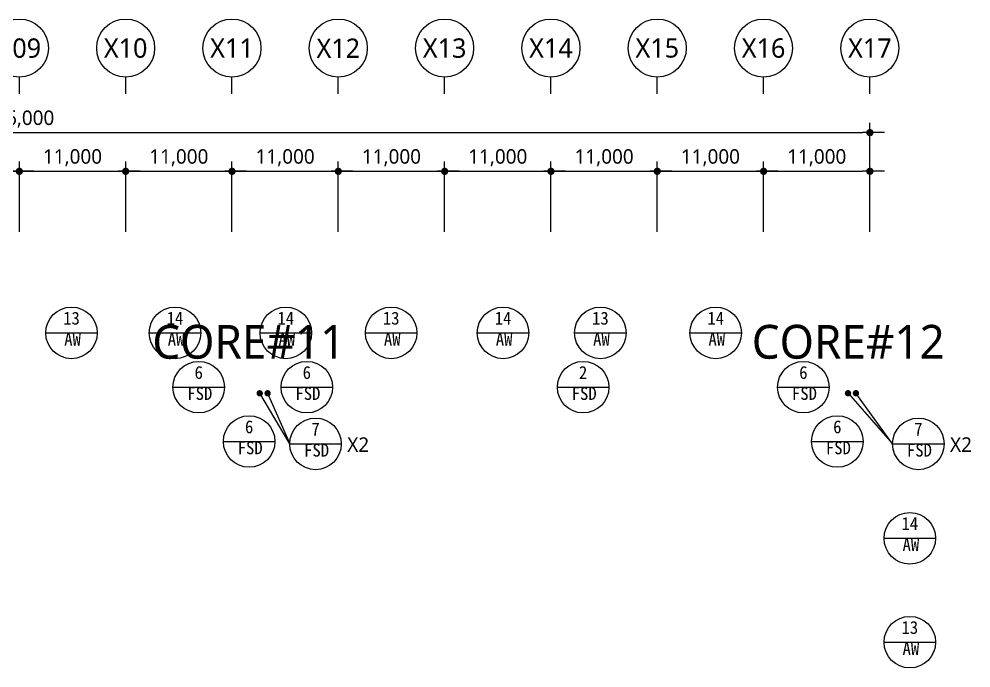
# Model space of a CAD drawing. Header units: millimetres. Extents: x 3479419 to 5579419, y 522746 to 3162891.
# Drawn here: x 4114080 to 4212566, y 2501777 to 2568891 of the extents above; entities that cross this region are included whole.
import ezdxf
from ezdxf.enums import TextEntityAlignment as Align

# ---------------------------------------------------------------- set-up
doc = ezdxf.new("R2010")
doc.units = ezdxf.units.MM
doc.layers.get('Defpoints').update_dxf_attribs({"color": 140})
for name, color, linetype, lineweight in [('A-AXIS-BUBL', 7, 'Continuous', 25), ('A-DIMS', 7, 'Continuous', 25), ('A-MKXX-SYMB', 7, 'Continuous', 25), ('A-XXXX-SYMB', 7, 'Continuous', 25), ('A-XXXX-TXT2', 3, 'Continuous', 25)]:
    doc.layers.add(name, color=color, linetype=linetype, lineweight=lineweight)
doc.layers.add('AA-SYMB', color=1, linetype='Continuous')
doc.styles.add('HY울릉도L', font='')
doc.styles.add('돋움', font='')
doc.styles.add('돋음', font='')
doc.styles.add('맑은고딕', font='malgun.ttf')
doc.styles.get('HY울릉도L').set_extended_font_data('HYwulM')
doc.styles.get('돋움').set_extended_font_data('DotumChe')
doc.styles.get('돋음').set_extended_font_data('Dotum')
doc.dimstyles.new('CDIM', dxfattribs={"dimtxt": 3, "dimasz": 1.5, "dimexe": 2, "dimexo": 1, "dimgap": 1, "dimtad": 1, "dimdec": 0, "dimrnd": 0.5, "dimzin": 0, "dimdsep": 32, "dimlunit": 6, "dimtxsty": 'HY울릉도L', "dimblk1": '_CIDOT', "dimblk2": '_CIDOT', "dimsah": 1, "dimcen": 5.5, "dimclrd": 2, "dimclre": 2, "dimclrt": 7, "dimadec": 0, "dimazin": 0, "dimtfac": 1, "dimtdec": 0, "dimtix": 1, "dimtmove": 2, "dimatfit": 1, "dimldrblk": '_CIDOT', "dimfxl": 1, "dimtolj": 1, "dimtzin": 0, "dimlwd": -1, "dimarcsym": 0})

# ---------------------------------------------------------------- blocks, each defined once
blk = doc.blocks.new('A$C425F3A2A')
at = {"layer": 'Defpoints', "style": '맑은고딕'}
for s, p in [('CORE#11', (248418, 241440)), ('CORE#12', (310438, 241440))]:
    blk.add_text(s, height=3500, dxfattribs=at).set_placement(p, align=Align.BOTTOM_RIGHT)
blk = doc.blocks.new('_CIDOT')
at = {"color": 0, "linetype": 'ByBlock'}
blk.add_line((2, 0), (-1, 0), dxfattribs=at)
at = {"color": 0, "linetype": 'ByBlock', "const_width": 0.5}
blk.add_lwpolyline([(-0.25, 0, 1), (0.25, 0, 1)], format="xyb", close=True, dxfattribs=at)
blk = doc.blocks.new('*D34')
at = {"layer": 'A-DIMS', "lineweight": -2, "transparency": 16777216}
for p, q in [((203693, 255621), (203693, 262871)), ((214693, 255621), (214693, 262871))]:
    blk.add_line(p, q, dxfattribs=at)
at = {"layer": 'A-DIMS', "transparency": 16777216}
blk.add_line((204443, 261871), (213943, 261871), dxfattribs=at)
at = {"layer": 'Defpoints', "color": 0, "transparency": 16777216}
for p in [(214693, 261871), (203693, 255121), (214693, 255121)]:
    blk.add_point(p, dxfattribs=at)
at = {"layer": 'A-DIMS', "transparency": 16777216, "xscale": 750, "yscale": 750, "zscale": 750, "rotation": 180}
blk.add_blockref('_CIDOT', (203693, 261871), dxfattribs=at)
at = {"layer": 'A-DIMS', "transparency": 16777216, "xscale": 750, "yscale": 750, "zscale": 750}
blk.add_blockref('_CIDOT', (214693, 261871), dxfattribs=at)
at = {"layer": 'A-DIMS', "color": 3, "transparency": 16777216, "insert": (209193, 263275), "char_height": 1500, "attachment_point": 5, "style": '맑은고딕'}
blk.add_mtext('\\A1;11,000', dxfattribs=at)
blk = doc.blocks.new('*D35')
at = {"layer": 'A-DIMS', "lineweight": -2, "transparency": 16777216}
for p, q in [((214693, 255621), (214693, 262871)), ((225693, 255621), (225693, 262871))]:
    blk.add_line(p, q, dxfattribs=at)
at = {"layer": 'A-DIMS', "transparency": 16777216}
blk.add_line((215443, 261871), (224943, 261871), dxfattribs=at)
at = {"layer": 'Defpoints', "color": 0, "transparency": 16777216}
for p in [(225693, 261871), (214693, 255121), (225693, 255121)]:
    blk.add_point(p, dxfattribs=at)
at = {"layer": 'A-DIMS', "transparency": 16777216, "xscale": 750, "yscale": 750, "zscale": 750, "rotation": 180}
blk.add_blockref('_CIDOT', (214693, 261871), dxfattribs=at)
at = {"layer": 'A-DIMS', "transparency": 16777216, "xscale": 750, "yscale": 750, "zscale": 750}
blk.add_blockref('_CIDOT', (225693, 261871), dxfattribs=at)
at = {"layer": 'A-DIMS', "color": 3, "transparency": 16777216, "insert": (220193, 263275), "char_height": 1500, "attachment_point": 5, "style": '맑은고딕'}
blk.add_mtext('\\A1;11,000', dxfattribs=at)
blk = doc.blocks.new('*D36')
at = {"layer": 'A-DIMS', "lineweight": -2, "transparency": 16777216}
for p, q in [((225693, 255621), (225693, 262871)), ((236693, 255621), (236693, 262871))]:
    blk.add_line(p, q, dxfattribs=at)
at = {"layer": 'A-DIMS', "transparency": 16777216}
blk.add_line((226443, 261871), (235943, 261871), dxfattribs=at)
at = {"layer": 'Defpoints', "color": 0, "transparency": 16777216}
for p in [(236693, 261871), (225693, 255121), (236693, 255121)]:
    blk.add_point(p, dxfattribs=at)
at = {"layer": 'A-DIMS', "transparency": 16777216, "xscale": 750, "yscale": 750, "zscale": 750, "rotation": 180}
blk.add_blockref('_CIDOT', (225693, 261871), dxfattribs=at)
at = {"layer": 'A-DIMS', "transparency": 16777216, "xscale": 750, "yscale": 750, "zscale": 750}
blk.add_blockref('_CIDOT', (236693, 261871), dxfattribs=at)
at = {"layer": 'A-DIMS', "color": 3, "transparency": 16777216, "insert": (231193, 263275), "char_height": 1500, "attachment_point": 5, "style": '맑은고딕'}
blk.add_mtext('\\A1;11,000', dxfattribs=at)
blk = doc.blocks.new('*D37')
at = {"layer": 'A-DIMS', "lineweight": -2, "transparency": 16777216}
for p, q in [((236693, 255621), (236693, 262871)), ((247693, 255621), (247693, 262871))]:
    blk.add_line(p, q, dxfattribs=at)
at = {"layer": 'A-DIMS', "transparency": 16777216}
blk.add_line((237443, 261871), (246943, 261871), dxfattribs=at)
at = {"layer": 'Defpoints', "color": 0, "transparency": 16777216}
for p in [(247693, 261871), (236693, 255121), (247693, 255121)]:
    blk.add_point(p, dxfattribs=at)
at = {"layer": 'A-DIMS', "transparency": 16777216, "xscale": 750, "yscale": 750, "zscale": 750, "rotation": 180}
blk.add_blockref('_CIDOT', (236693, 261871), dxfattribs=at)
at = {"layer": 'A-DIMS', "transparency": 16777216, "xscale": 750, "yscale": 750, "zscale": 750}
blk.add_blockref('_CIDOT', (247693, 261871), dxfattribs=at)
at = {"layer": 'A-DIMS', "color": 3, "transparency": 16777216, "insert": (242193, 263275), "char_height": 1500, "attachment_point": 5, "style": '맑은고딕'}
blk.add_mtext('\\A1;11,000', dxfattribs=at)
blk = doc.blocks.new('*D38')
at = {"layer": 'A-DIMS', "lineweight": -2, "transparency": 16777216}
for p, q in [((247693, 255621), (247693, 262871)), ((258693, 255621), (258693, 262871))]:
    blk.add_line(p, q, dxfattribs=at)
at = {"layer": 'A-DIMS', "transparency": 16777216}
blk.add_line((248443, 261871), (257943, 261871), dxfattribs=at)
at = {"layer": 'Defpoints', "color": 0, "transparency": 16777216}
for p in [(258693, 261871), (247693, 255121), (258693, 255121)]:
    blk.add_point(p, dxfattribs=at)
at = {"layer": 'A-DIMS', "transparency": 16777216, "xscale": 750, "yscale": 750, "zscale": 750, "rotation": 180}
blk.add_blockref('_CIDOT', (247693, 261871), dxfattribs=at)
at = {"layer": 'A-DIMS', "transparency": 16777216, "xscale": 750, "yscale": 750, "zscale": 750}
blk.add_blockref('_CIDOT', (258693, 261871), dxfattribs=at)
at = {"layer": 'A-DIMS', "color": 3, "transparency": 16777216, "insert": (253193, 263275), "char_height": 1500, "attachment_point": 5, "style": '맑은고딕'}
blk.add_mtext('\\A1;11,000', dxfattribs=at)
blk = doc.blocks.new('*D39')
at = {"layer": 'A-DIMS', "lineweight": -2, "transparency": 16777216}
for p, q in [((258693, 255621), (258693, 262871)), ((269693, 255621), (269693, 262871))]:
    blk.add_line(p, q, dxfattribs=at)
at = {"layer": 'A-DIMS', "transparency": 16777216}
blk.add_line((259443, 261871), (268943, 261871), dxfattribs=at)
at = {"layer": 'Defpoints', "color": 0, "transparency": 16777216}
for p in [(269693, 261871), (258693, 255121), (269693, 255121)]:
    blk.add_point(p, dxfattribs=at)
at = {"layer": 'A-DIMS', "transparency": 16777216, "xscale": 750, "yscale": 750, "zscale": 750, "rotation": 180}
blk.add_blockref('_CIDOT', (258693, 261871), dxfattribs=at)
at = {"layer": 'A-DIMS', "transparency": 16777216, "xscale": 750, "yscale": 750, "zscale": 750}
blk.add_blockref('_CIDOT', (269693, 261871), dxfattribs=at)
at = {"layer": 'A-DIMS', "color": 3, "transparency": 16777216, "insert": (264193, 263275), "char_height": 1500, "attachment_point": 5, "style": '맑은고딕'}
blk.add_mtext('\\A1;11,000', dxfattribs=at)
blk = doc.blocks.new('*D40')
at = {"layer": 'A-DIMS', "lineweight": -2, "transparency": 16777216}
for p, q in [((269693, 255621), (269693, 262871)), ((280693, 255621), (280693, 262871))]:
    blk.add_line(p, q, dxfattribs=at)
at = {"layer": 'A-DIMS', "transparency": 16777216}
blk.add_line((270443, 261871), (279943, 261871), dxfattribs=at)
at = {"layer": 'Defpoints', "color": 0, "transparency": 16777216}
for p in [(280693, 261871), (269693, 255121), (280693, 255121)]:
    blk.add_point(p, dxfattribs=at)
at = {"layer": 'A-DIMS', "transparency": 16777216, "xscale": 750, "yscale": 750, "zscale": 750, "rotation": 180}
blk.add_blockref('_CIDOT', (269693, 261871), dxfattribs=at)
at = {"layer": 'A-DIMS', "transparency": 16777216, "xscale": 750, "yscale": 750, "zscale": 750}
blk.add_blockref('_CIDOT', (280693, 261871), dxfattribs=at)
at = {"layer": 'A-DIMS', "color": 3, "transparency": 16777216, "insert": (275193, 263275), "char_height": 1500, "attachment_point": 5, "style": '맑은고딕'}
blk.add_mtext('\\A1;11,000', dxfattribs=at)
blk = doc.blocks.new('*D41')
at = {"layer": 'A-DIMS', "lineweight": -2, "transparency": 16777216}
for p, q in [((280693, 255621), (280693, 262871)), ((291693, 255621), (291693, 262871))]:
    blk.add_line(p, q, dxfattribs=at)
at = {"layer": 'A-DIMS', "transparency": 16777216}
blk.add_line((281443, 261871), (290943, 261871), dxfattribs=at)
at = {"layer": 'Defpoints', "color": 0, "transparency": 16777216}
for p in [(291693, 261871), (280693, 255121), (291693, 255121)]:
    blk.add_point(p, dxfattribs=at)
at = {"layer": 'A-DIMS', "transparency": 16777216, "xscale": 750, "yscale": 750, "zscale": 750, "rotation": 180}
blk.add_blockref('_CIDOT', (280693, 261871), dxfattribs=at)
at = {"layer": 'A-DIMS', "transparency": 16777216, "xscale": 750, "yscale": 750, "zscale": 750}
blk.add_blockref('_CIDOT', (291693, 261871), dxfattribs=at)
at = {"layer": 'A-DIMS', "color": 3, "transparency": 16777216, "insert": (286193, 263275), "char_height": 1500, "attachment_point": 5, "style": '맑은고딕'}
blk.add_mtext('\\A1;11,000', dxfattribs=at)
blk = doc.blocks.new('*D42')
at = {"layer": 'A-DIMS', "lineweight": -2, "transparency": 16777216}
for p, q in [((126693, 255621), (126693, 266871)), ((302693, 255621), (302693, 266871))]:
    blk.add_line(p, q, dxfattribs=at)
at = {"layer": 'A-DIMS', "transparency": 16777216}
blk.add_line((127443, 265871), (301943, 265871), dxfattribs=at)
at = {"layer": 'Defpoints', "color": 0, "transparency": 16777216}
for p in [(302693, 265871), (126693, 255121), (302693, 255121)]:
    blk.add_point(p, dxfattribs=at)
at = {"layer": 'A-DIMS', "transparency": 16777216, "xscale": 750, "yscale": 750, "zscale": 750, "rotation": 180}
blk.add_blockref('_CIDOT', (126693, 265871), dxfattribs=at)
at = {"layer": 'A-DIMS', "transparency": 16777216, "xscale": 750, "yscale": 750, "zscale": 750}
blk.add_blockref('_CIDOT', (302693, 265871), dxfattribs=at)
at = {"layer": 'A-DIMS', "color": 3, "transparency": 16777216, "insert": (214693, 267275), "char_height": 1500, "attachment_point": 5, "style": '맑은고딕'}
blk.add_mtext('\\A1;176,000', dxfattribs=at)
blk = doc.blocks.new('*D43')
at = {"layer": 'A-DIMS', "lineweight": -2, "transparency": 16777216}
for p, q in [((291693, 255621), (291693, 262871)), ((302693, 255621), (302693, 262871))]:
    blk.add_line(p, q, dxfattribs=at)
at = {"layer": 'A-DIMS', "transparency": 16777216}
blk.add_line((292443, 261871), (301943, 261871), dxfattribs=at)
at = {"layer": 'Defpoints', "color": 0, "transparency": 16777216}
for p in [(302693, 261871), (291693, 255121), (302693, 255121)]:
    blk.add_point(p, dxfattribs=at)
at = {"layer": 'A-DIMS', "transparency": 16777216, "xscale": 750, "yscale": 750, "zscale": 750, "rotation": 180}
blk.add_blockref('_CIDOT', (291693, 261871), dxfattribs=at)
at = {"layer": 'A-DIMS', "transparency": 16777216, "xscale": 750, "yscale": 750, "zscale": 750}
blk.add_blockref('_CIDOT', (302693, 261871), dxfattribs=at)
at = {"layer": 'A-DIMS', "color": 3, "transparency": 16777216, "insert": (297193, 263275), "char_height": 1500, "attachment_point": 5, "style": '맑은고딕'}
blk.add_mtext('\\A1;11,000', dxfattribs=at)
blk = doc.blocks.new('WINSYMBOL-flat-1')
at = {"layer": 'AA-SYMB', "color": 3}
blk.add_line((-1440, 0), (1440, 0), dxfattribs=at)
blk.add_circle((0, 0), 1440, dxfattribs=at)
at = {"layer": 'AA-SYMB', "style": '돋음'}
blk.add_attdef('0', text='', height=720, dxfattribs=at).set_placement((0, 246), align=Align.CENTER)
at = {"layer": 'AA-SYMB', "style": '돋음', "width": 0.95}
blk.add_attdef('FSD', text='', height=720, dxfattribs=at).set_placement((59, -927), align=Align.CENTER)
blk = doc.blocks.new('fsd7')
at = {"layer": 'A-MKXX-SYMB'}
h = blk.add_hatch(color=256, dxfattribs=at)
edge = h.paths.add_edge_path()
edge.add_arc((239565, 238916), 333, 0, 360, ccw=False)
h = blk.add_hatch(color=256, dxfattribs=at)
edge = h.paths.add_edge_path()
edge.add_arc((240380, 238916), 333, 0, 360, ccw=False)
h = blk.add_hatch(color=256, dxfattribs=at)
edge = h.paths.add_edge_path()
edge.add_arc((300429, 238921), 333, -180, 180)
h = blk.add_hatch(color=256, dxfattribs=at)
edge = h.paths.add_edge_path()
edge.add_arc((301244, 238921), 333, -180, 180)
at = {"layer": 'A-XXXX-SYMB'}
for points in [[(240380, 238916), (242672, 233680), (239565, 238916)], [(300429, 238921), (305040, 233681), (301244, 238921)]]:
    blk.add_lwpolyline(points, dxfattribs=at)
ref = blk.add_blockref('WINSYMBOL-flat-1', (245339, 233680), dxfattribs=dict(xscale=1.851851851790402, yscale=1.851851851790402, zscale=1.851851851790402))
ref.add_attrib('0', '7', dxfattribs={"layer": 'AA-SYMB', "color": 3, "height": 1333, "style": '돋움'}).set_placement((245339, 234135), align=Align.BOTTOM_CENTER)
ref.add_attrib('FSD', 'FSD', dxfattribs={"layer": 'AA-SYMB', "color": 3, "height": 1333.3, "style": '돋움'}).set_placement((245447, 231963), align=Align.BOTTOM_CENTER)
ref = blk.add_blockref('WINSYMBOL-flat-1', (307707, 233681), dxfattribs=dict(xscale=1.851851851790402, yscale=1.851851851790402, zscale=1.851851851790402))
ref.add_attrib('0', '7', dxfattribs={"layer": 'AA-SYMB', "color": 3, "height": 1333, "style": '돋움'}).set_placement((307707, 234136), align=Align.BOTTOM_CENTER)
ref.add_attrib('FSD', 'FSD', dxfattribs={"layer": 'AA-SYMB', "color": 3, "height": 1333.3, "style": '돋움'}).set_placement((307815, 231964), align=Align.BOTTOM_CENTER)
at = {"layer": 'A-XXXX-TXT2', "style": '맑은고딕'}
for p in [(249750, 232857), (312118, 232858)]:
    blk.add_text('X2', height=1500, dxfattribs=at).set_placement(p, align=Align.CENTER)
blk = doc.blocks.new('DIM(210222)')
for p, q in [((214693, 269870.6), (214693, 271620.6)), ((225693, 269870.6), (225693, 271620.6)), ((236693, 269870.6), (236693, 271620.6)), ((247693, 269870.6), (247693, 271620.6)), ((258693, 269870.6), (258693, 271620.6)), ((269693, 269870.6), (269693, 271620.6)), ((280693, 269870.6), (280693, 271620.6)), ((291693, 269870.6), (291693, 271620.6)), ((302693, 269870.6), (302693, 271620.6))]:
    blk.add_line(p, q)
at = {"layer": 'A-AXIS-BUBL', "ltscale": 0.2}
for centre in [(214693, 274620.6), (225693, 274620.6), (236693, 274620.6), (247693, 274620.6), (258693, 274620.6), (269693, 274620.6), (280693, 274620.6), (291693, 274620.6), (302693, 274620.6)]:
    blk.add_circle(centre, 3000, dxfattribs=at)
at = {"layer": 'A-XXXX-TXT2', "ltscale": 0.2, "style": '맑은고딕'}
for s, p in [('X09', (214693, 274620.6)), ('X10', (225693, 274620.6)), ('X11', (236693, 274620.6)), ('X12', (247693, 274620.6)), ('X13', (258693, 274620.6)), ('X14', (269693, 274620.6)), ('X15', (280693, 274620.6)), ('X16', (291693, 274620.6)), ('X17', (302693, 274620.6))]:
    blk.add_text(s, height=2000, dxfattribs=at).set_placement(p, align=Align.MIDDLE)
at = {"layer": 'A-DIMS'}
for p1, p2, distance, picture, middle in [((126693, 255120.6), (302693, 255120.6), 10750, '*D42', (214693, 267275.5)), ((203693, 255120.6), (214693, 255120.6), 6750, '*D34', (209193, 263275.5)), ((214693, 255120.6), (225693, 255120.6), 6750, '*D35', (220193, 263275.5)), ((225693, 255120.6), (236693, 255120.6), 6750, '*D36', (231193, 263275.5)), ((236693, 255120.6), (247693, 255120.6), 6750, '*D37', (242193, 263275.5)), ((247693, 255120.6), (258693, 255120.6), 6750, '*D38', (253193, 263275.5)), ((258693, 255120.6), (269693, 255120.6), 6750, '*D39', (264193, 263275.5)), ((269693, 255120.6), (280693, 255120.6), 6750, '*D40', (275193, 263275.5)), ((280693, 255120.6), (291693, 255120.6), 6750, '*D41', (286193, 263275.5)), ((291693, 255120.6), (302693, 255120.6), 6750, '*D43', (297193, 263275.5))]:
    dim = blk.add_aligned_dim(p1=p1, p2=p2, distance=distance, dimstyle='CDIM', override={"dimscale": 500, "dimtxsty": '맑은고딕', "dimclrd": 256, "dimclre": 256, "dimclrt": 3}, dxfattribs=at)
    dim.commit()
    dim.dimension.update_dxf_attribs({"geometry": picture, "text_midpoint": middle})

msp = doc.modelspace()

# ---------------------------------------------------------------- block references
for name in ['DIM(210222)', 'fsd7']:
    msp.add_blockref(name, (3899418.8, 2291270.6))
ref = msp.add_blockref('WINSYMBOL-flat-1', (4119508.7, 2536430.7), dxfattribs=dict(xscale=1.851851851790402, yscale=1.851851851790402, zscale=1.851851851790402))
ref.add_attrib('0', '13', dxfattribs={"layer": 'AA-SYMB', "color": 3, "height": 1333.33, "style": '돋움'}).set_placement((4119508.7, 2536886.3), align=Align.BOTTOM_CENTER)
ref.add_attrib('FSD', 'AW', dxfattribs={"layer": 'AA-SYMB', "color": 3, "height": 1333.33, "style": '돋움'}).set_placement((4119617.1, 2534713.9), align=Align.BOTTOM_CENTER)
ref = msp.add_blockref('WINSYMBOL-flat-1', (4130217.2, 2536430.7), dxfattribs=dict(xscale=1.851851851790402, yscale=1.851851851790402, zscale=1.851851851790402))
ref.add_attrib('0', '14', dxfattribs={"layer": 'AA-SYMB', "color": 3, "height": 1333.33, "style": '돋움'}).set_placement((4130217.2, 2536886.3), align=Align.BOTTOM_CENTER)
ref.add_attrib('FSD', 'AW', dxfattribs={"layer": 'AA-SYMB', "color": 3, "height": 1333.33, "style": '돋움'}).set_placement((4130325.7, 2534713.9), align=Align.BOTTOM_CENTER)
ref = msp.add_blockref('WINSYMBOL-flat-1', (4141676.9, 2536430.7), dxfattribs=dict(xscale=1.851851851790402, yscale=1.851851851790402, zscale=1.851851851790402))
ref.add_attrib('0', '14', dxfattribs={"layer": 'AA-SYMB', "color": 3, "height": 1333.33, "style": '돋움'}).set_placement((4141676.9, 2536886.3), align=Align.BOTTOM_CENTER)
ref.add_attrib('FSD', 'AW', dxfattribs={"layer": 'AA-SYMB', "color": 3, "height": 1333.33, "style": '돋움'}).set_placement((4141785.3, 2534713.9), align=Align.BOTTOM_CENTER)
ref = msp.add_blockref('WINSYMBOL-flat-1', (4152581.2, 2536430.7), dxfattribs=dict(xscale=1.851851851790402, yscale=1.851851851790402, zscale=1.851851851790402))
ref.add_attrib('0', '13', dxfattribs={"layer": 'AA-SYMB', "color": 3, "height": 1333.33, "style": '돋움'}).set_placement((4152581.2, 2536886.3), align=Align.BOTTOM_CENTER)
ref.add_attrib('FSD', 'AW', dxfattribs={"layer": 'AA-SYMB', "color": 3, "height": 1333.33, "style": '돋움'}).set_placement((4152689.7, 2534713.9), align=Align.BOTTOM_CENTER)
ref = msp.add_blockref('WINSYMBOL-flat-1', (4164159.2, 2536430.7), dxfattribs=dict(xscale=1.851851851790402, yscale=1.851851851790402, zscale=1.851851851790402))
ref.add_attrib('0', '14', dxfattribs={"layer": 'AA-SYMB', "color": 3, "height": 1333.33, "style": '돋움'}).set_placement((4164159.2, 2536886.3), align=Align.BOTTOM_CENTER)
ref.add_attrib('FSD', 'AW', dxfattribs={"layer": 'AA-SYMB', "color": 3, "height": 1333.33, "style": '돋움'}).set_placement((4164267.6, 2534713.9), align=Align.BOTTOM_CENTER)
ref = msp.add_blockref('WINSYMBOL-flat-1', (4174225.8, 2536430.7), dxfattribs=dict(xscale=1.851851851790402, yscale=1.851851851790402, zscale=1.851851851790402))
ref.add_attrib('0', '13', dxfattribs={"layer": 'AA-SYMB', "color": 3, "height": 1333.33, "style": '돋움'}).set_placement((4174225.8, 2536886.3), align=Align.BOTTOM_CENTER)
ref.add_attrib('FSD', 'AW', dxfattribs={"layer": 'AA-SYMB', "color": 3, "height": 1333.33, "style": '돋움'}).set_placement((4174334.3, 2534713.9), align=Align.BOTTOM_CENTER)
ref = msp.add_blockref('WINSYMBOL-flat-1', (4186159.2, 2536430.7), dxfattribs=dict(xscale=1.851851851790402, yscale=1.851851851790402, zscale=1.851851851790402))
ref.add_attrib('0', '14', dxfattribs={"layer": 'AA-SYMB', "color": 3, "height": 1333.33, "style": '돋움'}).set_placement((4186159.2, 2536886.3), align=Align.BOTTOM_CENTER)
ref.add_attrib('FSD', 'AW', dxfattribs={"layer": 'AA-SYMB', "color": 3, "height": 1333.33, "style": '돋움'}).set_placement((4186267.6, 2534713.9), align=Align.BOTTOM_CENTER)
ref = msp.add_blockref('WINSYMBOL-flat-1', (4132671.3, 2530814.5), dxfattribs=dict(xscale=1.851851851790402, yscale=1.851851851790402, zscale=1.851851851790402))
ref.add_attrib('0', '6', dxfattribs={"layer": 'AA-SYMB', "color": 3, "height": 1333.3, "style": '돋움'}).set_placement((4132671.3, 2531270.1), align=Align.BOTTOM_CENTER)
ref.add_attrib('FSD', 'FSD', dxfattribs={"layer": 'AA-SYMB', "color": 3, "height": 1333.33, "style": '돋움'}).set_placement((4132779.8, 2529097.7), align=Align.BOTTOM_CENTER)
ref = msp.add_blockref('WINSYMBOL-flat-1', (4143855.4, 2530814.5), dxfattribs=dict(xscale=1.851851851790402, yscale=1.851851851790402, zscale=1.851851851790402))
ref.add_attrib('0', '6', dxfattribs={"layer": 'AA-SYMB', "color": 3, "height": 1333.3, "style": '돋움'}).set_placement((4143855.4, 2531270.1), align=Align.BOTTOM_CENTER)
ref.add_attrib('FSD', 'FSD', dxfattribs={"layer": 'AA-SYMB', "color": 3, "height": 1333.33, "style": '돋움'}).set_placement((4143963.9, 2529097.7), align=Align.BOTTOM_CENTER)
ref = msp.add_blockref('WINSYMBOL-flat-1', (4172441.6, 2530814.5), dxfattribs=dict(xscale=1.851851851790402, yscale=1.851851851790402, zscale=1.851851851790402))
ref.add_attrib('0', '2', dxfattribs={"layer": 'AA-SYMB', "color": 3, "height": 1333.3, "style": '돋움'}).set_placement((4172441.6, 2531270.1), align=Align.BOTTOM_CENTER)
ref.add_attrib('FSD', 'FSD', dxfattribs={"layer": 'AA-SYMB', "color": 3, "height": 1333.33, "style": '돋움'}).set_placement((4172550.1, 2529097.7), align=Align.BOTTOM_CENTER)
ref = msp.add_blockref('WINSYMBOL-flat-1', (4195227.9, 2530814.5), dxfattribs=dict(xscale=1.851851851790402, yscale=1.851851851790402, zscale=1.851851851790402))
ref.add_attrib('0', '6', dxfattribs={"layer": 'AA-SYMB', "color": 3, "height": 1333.3, "style": '돋움'}).set_placement((4195227.9, 2531270.1), align=Align.BOTTOM_CENTER)
ref.add_attrib('FSD', 'FSD', dxfattribs={"layer": 'AA-SYMB', "color": 3, "height": 1333.33, "style": '돋움'}).set_placement((4195336.3, 2529097.7), align=Align.BOTTOM_CENTER)
ref = msp.add_blockref('WINSYMBOL-flat-1', (4137885.9, 2525197.1), dxfattribs=dict(xscale=1.851851851790402, yscale=1.851851851790402, zscale=1.851851851790402))
ref.add_attrib('0', '6', dxfattribs={"layer": 'AA-SYMB', "color": 3, "height": 1333.3, "style": '돋움'}).set_placement((4137885.9, 2525652.7), align=Align.BOTTOM_CENTER)
ref.add_attrib('FSD', 'FSD', dxfattribs={"layer": 'AA-SYMB', "color": 3, "height": 1333.33, "style": '돋움'}).set_placement((4137994.4, 2523480.3), align=Align.BOTTOM_CENTER)
ref = msp.add_blockref('WINSYMBOL-flat-1', (4198740.2, 2525197.1), dxfattribs=dict(xscale=1.851851851790402, yscale=1.851851851790402, zscale=1.851851851790402))
ref.add_attrib('0', '6', dxfattribs={"layer": 'AA-SYMB', "color": 3, "height": 1333.3, "style": '돋움'}).set_placement((4198740.2, 2525652.7), align=Align.BOTTOM_CENTER)
ref.add_attrib('FSD', 'FSD', dxfattribs={"layer": 'AA-SYMB', "color": 3, "height": 1333.33, "style": '돋움'}).set_placement((4198848.7, 2523480.3), align=Align.BOTTOM_CENTER)
ref = msp.add_blockref('WINSYMBOL-flat-1', (4206242.6, 2515187.5), dxfattribs=dict(xscale=1.851851851790402, yscale=1.851851851790402, zscale=1.851851851790402))
ref.add_attrib('0', '14', dxfattribs={"layer": 'AA-SYMB', "color": 3, "height": 1333.33, "style": '돋움'}).set_placement((4206242.6, 2515643.2), align=Align.BOTTOM_CENTER)
ref.add_attrib('FSD', 'AW', dxfattribs={"layer": 'AA-SYMB', "color": 3, "height": 1333.33, "style": '돋움'}).set_placement((4206351, 2513470.8), align=Align.BOTTOM_CENTER)
ref = msp.add_blockref('WINSYMBOL-flat-1', (4206242.6, 2504443.4), dxfattribs=dict(xscale=1.851851851790402, yscale=1.851851851790402, zscale=1.851851851790402))
ref.add_attrib('0', '13', dxfattribs={"layer": 'AA-SYMB', "color": 3, "height": 1333.33, "style": '돋움'}).set_placement((4206242.6, 2504899), align=Align.BOTTOM_CENTER)
ref.add_attrib('FSD', 'AW', dxfattribs={"layer": 'AA-SYMB', "color": 3, "height": 1333.33, "style": '돋움'}).set_placement((4206351, 2502726.6), align=Align.BOTTOM_CENTER)
at = {"layer": 'A-XXXX-SYMB'}
msp.add_blockref('A$C425F3A2A', (3899418.8, 2291270.6), dxfattribs=at)

doc.saveas('drawing.dxf')
